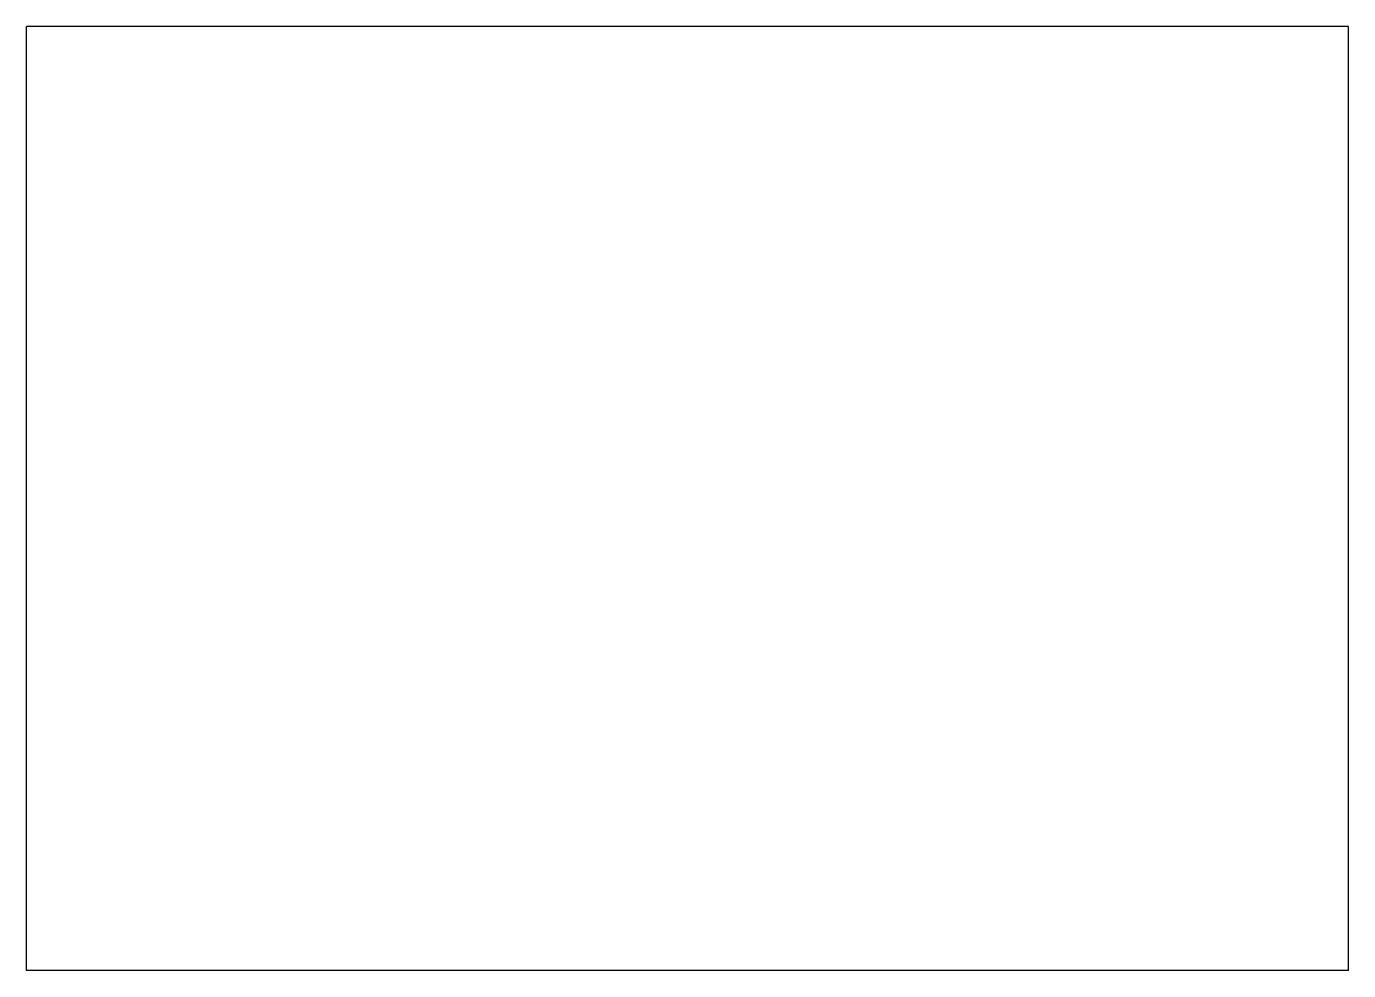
# Model space of a CAD drawing. Header units: millimetres. Extents: x -19.6 to 10.4, y 26.7 to 48.1.
import ezdxf

# ---------------------------------------------------------------- set-up
doc = ezdxf.new("R2010")
doc.units = ezdxf.units.MM

msp = doc.modelspace()

# ---------------------------------------------------------------- linework, layer by layer
at = {"color": 7, "linetype": 'Continuous'}
for p, q in [((10.4, 48.122), (-19.6, 48.122)), ((-19.6, 26.7), (-19.6, 48.122)), ((10.4, 26.7), (10.4, 48.122)), ((10.4, 26.7), (-19.6, 26.7))]:
    msp.add_line(p, q, dxfattribs=at)

doc.saveas('drawing.dxf')
